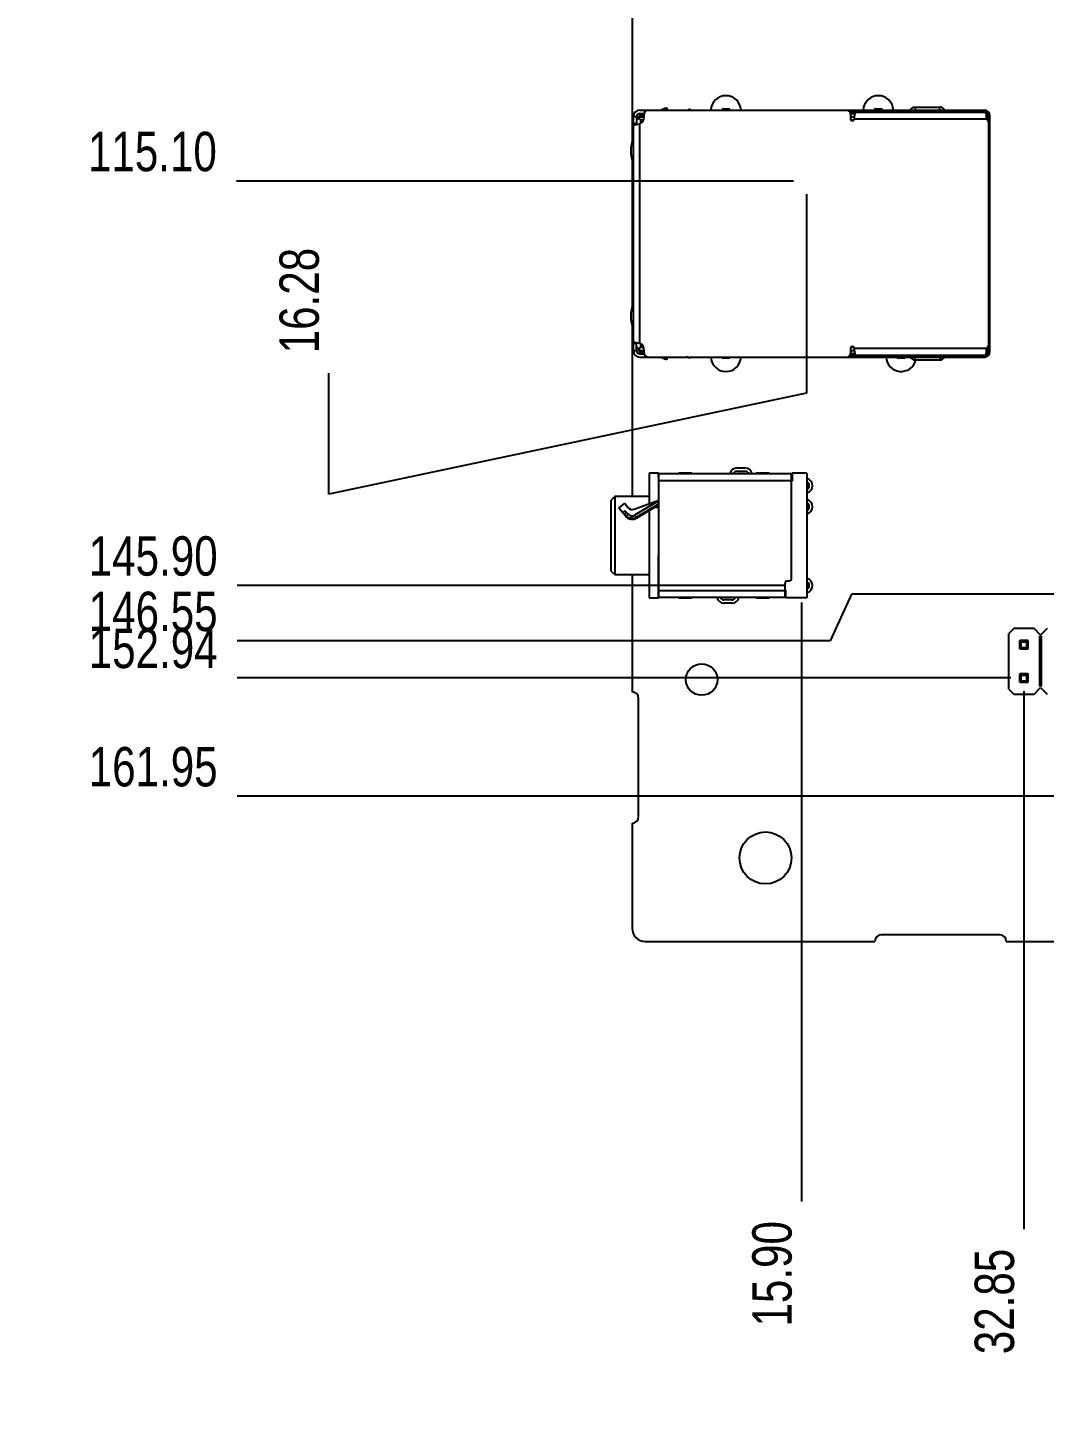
# Model space of a CAD drawing. Header units: millimetres. Extents: x 0 to 841, y 0 to 594.
# Drawn here: x 173.1 to 250.5, y 277.3 to 383.2 of the extents above; entities that cross this region are included whole.
import ezdxf

# ---------------------------------------------------------------- set-up
doc = ezdxf.new("R2010")
doc.units = ezdxf.units.MM
doc.header["$LTSCALE"] = 46.255
doc.layers.get('0').update_dxf_attribs({"linetype": 'CONTINUOUS'})
doc.layers.add('ASSEM_MEM', color=7, linetype='CONTINUOUS')
doc.styles.get("Standard").update_dxf_attribs({"font": 'txt', "width": 0.8})
doc.dimstyles.new('DIMSTYLE_1', dxfattribs={"dimtxt": 3, "dimasz": 2.1, "dimexe": 2, "dimexo": 1, "dimgap": 0.75, "dimtad": 0, "dimtih": 1, "dimtoh": 1, "dimzin": 0, "dimdsep": 46, "dimtxsty": 'STANDARD', "dimblk": '_FILLED', "dimblk1": '_FILLED', "dimblk2": '_FILLED', "dimcen": 0.09, "dimazin": 0, "dimtp": 0.01, "dimtm": 0.01, "dimtfac": 1, "dimtofl": 0, "dimtmove": 0, "dimatfit": 3, "dimldrblk": '_FILLED', "dimfxl": 1, "dimtolj": 1, "dimtzin": 0, "dimarcsym": 0})

# ---------------------------------------------------------------- blocks, each defined once
blk = doc.blocks.new('*D10')
at = {"color": 7, "linetype": 'CONTINUOUS'}
blk.add_line((232, 339.44), (232, 293.84), dxfattribs=at)
at = {"color": 7, "linetype": 'CONTINUOUS', "insert": (228.25, 292.34), "char_height": 3, "width": 12, "attachment_point": 3, "rotation": 90, "line_spacing_factor": 0.9}
blk.add_mtext('15.90', dxfattribs=at)
blk = doc.blocks.new('_FILLED')
at = {"color": 0, "linetype": 'BYBLOCK'}
blk.add_solid([(0, 0), (-1, 0.167), (-1, -0.167)], dxfattribs=at)
blk = doc.blocks.new('*D11')
at = {"color": 7, "linetype": 'CONTINUOUS'}
blk.add_line((248.94, 332.7), (248.94, 291.73), dxfattribs=at)
at = {"color": 7, "linetype": 'CONTINUOUS', "insert": (245.19, 290.23), "char_height": 3, "width": 12, "attachment_point": 3, "rotation": 90, "line_spacing_factor": 0.9}
blk.add_mtext('32.85', dxfattribs=at)
blk = doc.blocks.new('*D12')
at = {"color": 7, "linetype": 'CONTINUOUS'}
blk.add_line((264.65, 324.69), (264.65, 292.2), dxfattribs=at)
at = {"color": 7, "linetype": 'CONTINUOUS', "insert": (260.9, 290.7), "char_height": 3, "width": 12, "attachment_point": 3, "rotation": 90, "line_spacing_factor": 0.9}
blk.add_mtext('48.55', dxfattribs=at)
blk = doc.blocks.new('*D13')
at = {"color": 7, "linetype": 'CONTINUOUS'}
blk.add_line((275.5, 339.09), (275.5, 293.13), dxfattribs=at)
at = {"color": 7, "linetype": 'CONTINUOUS', "insert": (271.75, 291.63), "char_height": 3, "width": 12, "attachment_point": 3, "rotation": 90, "line_spacing_factor": 0.9}
blk.add_mtext('59.40', dxfattribs=at)
blk = doc.blocks.new('*D14')
at = {"color": 7, "linetype": 'CONTINUOUS'}
blk.add_line((350.9, 328.99), (350.9, 293.23), dxfattribs=at)
at = {"color": 7, "linetype": 'CONTINUOUS', "insert": (347.15, 291.73), "char_height": 3, "width": 14.4, "attachment_point": 3, "rotation": 90, "line_spacing_factor": 0.9}
blk.add_mtext('134.80', dxfattribs=at)
blk = doc.blocks.new('*D15')
at = {"color": 7, "linetype": 'CONTINUOUS'}
for p, q in [((385.41, 374.03), (412.04, 375.56)), ((412.04, 375.56), (412.04, 374.96)), ((385.41, 357.16), (385.41, 374.03))]:
    blk.add_line(p, q, dxfattribs=at)
at = {"color": 7, "linetype": 'CONTINUOUS', "insert": (408.29, 373.46), "char_height": 3, "width": 14.4, "attachment_point": 3, "rotation": 90, "line_spacing_factor": 0.9}
blk.add_mtext('169.31', dxfattribs=at)
blk = doc.blocks.new('*D28')
at = {"color": 7, "linetype": 'CONTINUOUS'}
blk.add_line((230.7, 340.74), (189.03, 340.74), dxfattribs=at)
at = {"color": 7, "linetype": 'CONTINUOUS', "insert": (187.53, 344.49), "char_height": 3, "width": 14.4, "attachment_point": 3, "line_spacing_factor": 0.9}
blk.add_mtext('145.90', dxfattribs=at)
blk = doc.blocks.new('*D29')
at = {"color": 7, "linetype": 'CONTINUOUS'}
blk.add_line((247.94, 333.7), (189.03, 333.7), dxfattribs=at)
at = {"color": 7, "linetype": 'CONTINUOUS', "insert": (187.53, 337.45), "char_height": 3, "width": 14.4, "attachment_point": 3, "line_spacing_factor": 0.9}
blk.add_mtext('152.94', dxfattribs=at)
blk = doc.blocks.new('*D30')
at = {"color": 7, "linetype": 'CONTINUOUS'}
blk.add_line((263.3, 324.69), (189.03, 324.69), dxfattribs=at)
at = {"color": 7, "linetype": 'CONTINUOUS', "insert": (187.53, 328.44), "char_height": 3, "width": 14.4, "attachment_point": 3, "line_spacing_factor": 0.9}
blk.add_mtext('161.95', dxfattribs=at)
blk = doc.blocks.new('*D31')
at = {"color": 7, "linetype": 'CONTINUOUS'}
for p, q in [((235.8, 340.09), (234.19, 336.52)), ((274.5, 340.09), (235.8, 340.09)), ((234.19, 336.52), (189.03, 336.52))]:
    blk.add_line(p, q, dxfattribs=at)
at = {"color": 7, "linetype": 'CONTINUOUS', "insert": (187.53, 340.27), "char_height": 3, "width": 14.4, "attachment_point": 3, "line_spacing_factor": 0.9}
blk.add_mtext('146.55', dxfattribs=at)
blk = doc.blocks.new('*D55')
at = {"color": 7, "linetype": 'CONTINUOUS'}
blk.add_line((385.41, 330.51), (385.41, 294.57), dxfattribs=at)
at = {"color": 7, "linetype": 'CONTINUOUS', "insert": (381.66, 293.07), "char_height": 3, "width": 14.4, "attachment_point": 3, "rotation": 90, "line_spacing_factor": 0.9}
blk.add_mtext('169.31', dxfattribs=at)
blk = doc.blocks.new('*D56')
at = {"color": 7, "linetype": 'CONTINUOUS'}
blk.add_line((231.38, 371.54), (188.97, 371.54), dxfattribs=at)
at = {"color": 7, "linetype": 'CONTINUOUS', "insert": (187.47, 375.29), "char_height": 3, "width": 14.4, "attachment_point": 3, "line_spacing_factor": 0.9}
blk.add_mtext('115.10', dxfattribs=at)
blk = doc.blocks.new('*D57')
at = {"color": 7, "linetype": 'CONTINUOUS'}
for p, q in [((232.38, 370.54), (232.38, 355.39)), ((195.99, 347.69), (195.99, 356.92)), ((232.38, 355.39), (195.99, 347.69))]:
    blk.add_line(p, q, dxfattribs=at)
at = {"color": 7, "linetype": 'CONTINUOUS', "insert": (192.24, 358.42), "char_height": 3, "width": 12, "attachment_point": 1, "rotation": 90, "line_spacing_factor": 0.9}
blk.add_mtext('16.28', dxfattribs=at)

msp = doc.modelspace()

# ---------------------------------------------------------------- linework, layer by layer
at = {"layer": 'ASSEM_MEM', "color": 7, "linetype": 'CONTINUOUS'}
for p, q in [((219.097, 384.29), (219.097, 374.517)), ((221.714, 377.123), (221.309, 376.94)), ((221.714, 377.123), (221.776, 376.986)), ((221.766, 376.94), (221.714, 377.123)), ((221.776, 376.986), (221.782, 376.94)), ((223.562, 376.94), (223.481, 377.03)), ((226.047, 377.04), (226.447, 377.04)), ((237.647, 377.04), (238.047, 377.04)), ((240.647, 377.172), (240.647, 376.94)), ((240.647, 377.172), (242.547, 377.172)), ((242.547, 376.94), (242.547, 377.172)), ((219.197, 358.64), (219.197, 376.44)), ((219.446, 376.44), (219.197, 376.44)), ((219.446, 375.895), (219.197, 375.895)), ((219.446, 376.14), (219.747, 376.44)), ((219.446, 376.14), (219.446, 375.993)), ((219.446, 376.44), (219.446, 376.14)), ((219.446, 375.993), (219.446, 375.895)), ((219.597, 376.29), (219.597, 376.34)), ((219.622, 376.315), (219.747, 376.19)), ((219.697, 376.94), (245.947, 376.94)), ((219.697, 376.69), (220.036, 376.69)), ((219.697, 359.176), (219.697, 375.905)), ((219.747, 376.49), (219.747, 376.69)), ((219.747, 376.64), (220.027, 376.64)), ((220.027, 376.49), (219.747, 376.49)), ((219.747, 376.44), (220.027, 376.44)), ((219.747, 376.19), (219.747, 375.939)), ((219.747, 376.19), (219.966, 376.19)), ((220.027, 376.44), (220.027, 376.64)), ((235.626, 376.94), (235.626, 376.861)), ((235.681, 376.79), (245.997, 376.79)), ((235.716, 376.69), (236.086, 376.69)), ((235.727, 376.64), (235.727, 376.29)), ((235.727, 376.44), (236.046, 376.44)), ((235.77, 376.19), (235.984, 376.19)), ((235.822, 376.79), (235.822, 376.94)), ((235.871, 376.94), (235.871, 376.79)), ((236.027, 376.29), (246.097, 376.29)), ((236.067, 376.79), (236.067, 376.94)), ((236.107, 376.766), (236.127, 376.79)), ((245.493, 376.94), (245.493, 376.79)), ((245.67, 376.79), (245.67, 376.94)), ((245.723, 376.94), (245.723, 376.79)), ((245.9, 376.79), (245.9, 376.94)), ((245.947, 376.94), (245.947, 376.79)), ((246.082, 376.405), (246.097, 376.39)), ((246.147, 376.74), (246.097, 376.74)), ((246.097, 376.29), (246.097, 376.39)), ((246.147, 376.74), (246.147, 376.887)), ((246.197, 376.162), (246.197, 376.54)), ((246.347, 376.24), (246.197, 376.24)), ((246.245, 376.04), (246.347, 376.04)), ((246.247, 376.031), (246.247, 359.05)), ((246.347, 358.54), (246.347, 376.54)), ((219.329, 375.833), (219.435, 375.857)), ((246.347, 374.54), (246.247, 374.54)), ((246.247, 374.14), (246.347, 374.14)), ((219.097, 373.163), (219.097, 361.917)), ((246.347, 372.965), (246.247, 372.965)), ((246.347, 372.776), (246.247, 372.776)), ((246.247, 372.353), (246.347, 372.353)), ((246.347, 371.04), (246.247, 371.04)), ((246.247, 370.54), (246.347, 370.54)), ((246.347, 364.54), (246.247, 364.54)), ((246.247, 364.04), (246.347, 364.04)), ((246.347, 362.727), (246.247, 362.727)), ((246.247, 362.305), (246.347, 362.305)), ((246.247, 362.116), (246.347, 362.116)), ((246.347, 361.14), (246.247, 361.14)), ((219.097, 360.563), (219.097, 347.54)), ((246.247, 360.94), (246.347, 360.94)), ((246.247, 360.54), (246.347, 360.54)), ((219.197, 359.186), (219.446, 359.186)), ((219.446, 358.64), (219.446, 359.186)), ((219.697, 359.176), (219.561, 359.2)), ((219.747, 359.141), (219.747, 358.89)), ((246.347, 359.04), (246.247, 359.04)), ((219.197, 358.64), (219.446, 358.64)), ((219.747, 358.64), (219.446, 358.94)), ((219.597, 358.74), (219.597, 358.79)), ((219.747, 358.89), (219.622, 358.765)), ((219.697, 358.39), (220.037, 358.39)), ((219.697, 358.14), (245.947, 358.14)), ((219.747, 358.89), (219.966, 358.89)), ((219.747, 358.64), (220.027, 358.64)), ((219.747, 358.39), (219.747, 358.59)), ((219.747, 358.59), (220.027, 358.59)), ((220.027, 358.44), (219.747, 358.44)), ((220.027, 358.44), (220.027, 358.64)), ((221.309, 358.14), (221.714, 357.958)), ((221.714, 357.958), (221.766, 358.14)), ((221.776, 358.095), (221.714, 357.958)), ((221.782, 358.14), (221.776, 358.095)), ((223.481, 358.05), (223.562, 358.14)), ((226.447, 358.04), (226.047, 358.04)), ((235.626, 358.22), (235.626, 358.14)), ((235.681, 358.29), (245.997, 358.29)), ((236.086, 358.39), (235.717, 358.39)), ((235.727, 358.79), (235.727, 358.44)), ((235.727, 358.64), (236.046, 358.64)), ((235.769, 358.89), (235.983, 358.89)), ((235.822, 358.14), (235.822, 358.29)), ((235.871, 358.29), (235.871, 358.14)), ((236.046, 358.637), (236.027, 358.79)), ((246.097, 358.79), (236.027, 358.79)), ((236.067, 358.14), (236.067, 358.29)), ((236.127, 358.29), (236.107, 358.314)), ((239.787, 358.04), (239.387, 358.04)), ((240.647, 357.908), (240.647, 358.14)), ((242.547, 357.908), (240.647, 357.908)), ((242.547, 358.14), (242.547, 357.908)), ((245.493, 358.29), (245.493, 358.14)), ((245.67, 358.14), (245.67, 358.29)), ((245.723, 358.29), (245.723, 358.14)), ((245.9, 358.14), (245.9, 358.29)), ((245.947, 358.29), (245.947, 358.14)), ((246.016, 358.314), (245.997, 358.29)), ((246.097, 358.69), (246.082, 358.675)), ((246.097, 358.69), (246.097, 358.79)), ((246.097, 358.34), (246.147, 358.34)), ((246.147, 358.194), (246.147, 358.34)), ((246.197, 358.54), (246.197, 358.919)), ((246.197, 358.84), (246.347, 358.84)), ((227.097, 349.69), (227.697, 349.69)), ((227.097, 349.44), (227.697, 349.44)), ((220.397, 349.29), (220.397, 346.965)), ((221.097, 349.29), (220.397, 349.29)), ((221.097, 348.99), (221.097, 349.29)), ((221.147, 348.99), (221.097, 348.99)), ((221.147, 339.84), (221.147, 349.24)), ((231.247, 349.24), (221.147, 349.24)), ((221.147, 348.74), (231.247, 348.74)), ((222.647, 349.24), (222.647, 349.29)), ((223.647, 349.29), (222.647, 349.29)), ((222.647, 349.258), (223.647, 349.258)), ((223.647, 349.29), (223.647, 349.24)), ((228.547, 349.24), (228.547, 349.29)), ((229.547, 349.29), (228.547, 349.29)), ((228.547, 349.258), (229.547, 349.258)), ((229.547, 349.29), (229.547, 349.24)), ((231.247, 341.294), (231.247, 349.24)), ((231.297, 348.99), (231.247, 348.99)), ((231.247, 348.69), (231.297, 348.69)), ((231.297, 349.29), (231.297, 348.69)), ((232.397, 349.29), (231.297, 349.29)), ((232.397, 349.29), (232.397, 339.79)), ((217.797, 347.54), (217.497, 347.24)), ((217.797, 341.54), (217.797, 347.54)), ((217.797, 347.54), (220.397, 347.54)), ((217.497, 341.84), (217.497, 347.24)), ((218.089, 346.63), (218.553, 347.02)), ((218.587, 346.036), (218.089, 346.63)), ((218.537, 346.427), (218.396, 346.285)), ((218.654, 346.027), (218.396, 346.285)), ((218.666, 346.298), (218.525, 346.156)), ((218.796, 346.168), (218.537, 346.427)), ((218.553, 347.02), (218.783, 346.692)), ((219.247, 346.546), (221.147, 347.237)), ((221.147, 347.183), (219.279, 346.105)), ((219.379, 345.931), (221.147, 346.952)), ((221.147, 346.885), (219.483, 345.886)), ((220.397, 346.435), (220.397, 339.79)), ((221.147, 346.69), (220.822, 346.69)), ((218.644, 346.037), (218.586, 346.037)), ((218.654, 346.027), (218.796, 346.168)), ((219.079, 345.851), (219.079, 346.051)), ((219.279, 346.105), (219.379, 345.931)), ((219.734, 346.037), (219.562, 346.037)), ((221.097, 339.79), (221.097, 343.015)), ((221.097, 343.015), (221.147, 343.015)), ((221.147, 342.115), (221.097, 342.115)), ((217.497, 341.84), (217.797, 341.54)), ((220.397, 341.54), (217.797, 341.54)), ((219.097, 341.54), (219.097, 332.64)), ((221.097, 341.265), (221.147, 341.265)), ((221.097, 340.965), (221.147, 340.965)), ((230.947, 341.094), (231.047, 341.094)), ((221.147, 340.94), (221.097, 340.94)), ((221.097, 340.09), (221.147, 340.09)), ((230.747, 340.34), (221.147, 340.34)), ((230.747, 339.84), (230.747, 340.894)), ((230.797, 340.39), (230.747, 340.39)), ((230.747, 340.09), (230.797, 340.09)), ((230.797, 339.79), (230.797, 340.39)), ((220.397, 339.79), (221.097, 339.79)), ((221.147, 339.84), (230.747, 339.84)), ((222.647, 339.79), (222.647, 339.84)), ((223.647, 339.823), (222.647, 339.823)), ((222.647, 339.79), (223.647, 339.79)), ((223.647, 339.84), (223.647, 339.79)), ((226.697, 339.64), (226.097, 339.64)), ((226.697, 339.39), (226.097, 339.39)), ((228.547, 339.79), (228.547, 339.84)), ((229.547, 339.823), (228.547, 339.823)), ((228.547, 339.79), (229.547, 339.79)), ((229.547, 339.84), (229.547, 339.79)), ((232.397, 339.79), (230.797, 339.79)), ((248.172, 337.47), (247.797, 337.095)), ((247.797, 332.845), (247.797, 337.095)), ((249.712, 337.47), (248.172, 337.47)), ((250.212, 336.97), (249.712, 337.47)), ((250.162, 336.87), (250.262, 336.87)), ((250.162, 333.07), (250.162, 336.87)), ((250.712, 337.47), (250.212, 336.97)), ((250.262, 336.87), (250.262, 333.07)), ((248.732, 336.45), (248.622, 336.56)), ((249.262, 336.56), (248.622, 336.56)), ((248.622, 335.92), (248.622, 336.56)), ((248.622, 335.92), (248.732, 336.03)), ((248.622, 335.92), (249.262, 335.92)), ((248.732, 336.45), (249.152, 336.45)), ((248.732, 336.03), (248.732, 336.45)), ((248.732, 336.03), (249.152, 336.03)), ((249.262, 336.56), (249.152, 336.45)), ((249.152, 336.03), (249.152, 336.45)), ((249.262, 335.92), (249.152, 336.03)), ((249.262, 335.92), (249.262, 336.56)), ((248.732, 333.91), (248.622, 334.02)), ((249.262, 334.02), (248.622, 334.02)), ((248.622, 333.38), (248.622, 334.02)), ((248.732, 333.91), (249.152, 333.91)), ((248.732, 333.49), (248.732, 333.91)), ((249.262, 334.02), (249.152, 333.91)), ((249.152, 333.49), (249.152, 333.91)), ((249.262, 333.38), (249.262, 334.02)), ((247.797, 332.845), (248.172, 332.47)), ((248.622, 333.38), (248.732, 333.49)), ((248.622, 333.38), (249.262, 333.38)), ((248.732, 333.49), (249.152, 333.49)), ((249.262, 333.38), (249.152, 333.49)), ((249.712, 332.47), (250.212, 332.97)), ((250.262, 333.07), (250.162, 333.07)), ((250.212, 332.97), (250.712, 332.47)), ((219.597, 323.14), (219.597, 332.14)), ((248.172, 332.47), (249.712, 332.47)), ((219.097, 322.64), (219.097, 314.64)), ((220.097, 313.64), (237.597, 313.64)), ((247.097, 314.14), (238.097, 314.14)), ((247.597, 313.64), (312.597, 313.64))]:
    msp.add_line(p, q, dxfattribs=at)
for points in [[(240.315, 376.94), (240.364, 377.034), (240.442, 377.108), (240.539, 377.156), (240.647, 377.172)], [(242.878, 376.94), (242.83, 377.032), (242.753, 377.107), (242.655, 377.156), (242.547, 377.172)], [(219.197, 375.895), (219.212, 375.874), (219.257, 375.853), (219.329, 375.833)], [(219.435, 375.857), (219.561, 375.881), (219.697, 375.905)], [(219.446, 375.895), (219.454, 375.874), (219.467, 375.863)], [(236.027, 376.29), (236.046, 376.444), (236.066, 376.584), (236.087, 376.695), (236.107, 376.766)], [(245.997, 376.79), (246.016, 376.766), (246.036, 376.695), (246.057, 376.584), (246.077, 376.444), (246.097, 376.29)], [(219.329, 359.248), (219.257, 359.227), (219.212, 359.207), (219.197, 359.186)], [(219.561, 359.2), (219.435, 359.224), (219.329, 359.248)], [(219.467, 359.218), (219.454, 359.207), (219.446, 359.186)], [(236.107, 358.314), (236.087, 358.386), (236.066, 358.497), (236.046, 358.637)], [(240.315, 358.14), (240.365, 358.046), (240.444, 357.971), (240.541, 357.924), (240.647, 357.908)], [(242.547, 357.908), (242.654, 357.925), (242.752, 357.973), (242.829, 358.047), (242.878, 358.14)], [(246.097, 358.79), (246.077, 358.637), (246.057, 358.497), (246.036, 358.385), (246.016, 358.314)]]:
    msp.add_lwpolyline(points, dxfattribs=at)
for centre, radius in [((224.397, 333.58), 1.2), ((229.257, 319.99), 1.98)]:
    msp.add_circle(centre, radius, dxfattribs=at)
for centre, radius, start, end in [((226.247, 376.89), 1.15, 2.51124, 177.48876), ((237.852, 376.89), 1.15, 2.51124, 177.48876), ((223.247, 377.29), 0.35, 270, 312.02463), ((226.047, 376.94), 0.1, 90, 180), ((226.447, 376.94), 0.1, 0, 90), ((237.647, 376.94), 0.1, 90, 180), ((238.047, 376.94), 0.1, 0, 90), ((219.697, 376.44), 0.5, 90, 180), ((219.697, 376.44), 0.25, 90, 180), ((219.947, 376.34), 0.35, 126.03027, 180), ((219.427, 376.44), 0.6, 296.74368, 360), ((219.947, 376.34), 0.2, 135.15523, 149.36006), ((220.327, 376.64), 0.3, 90, 180), ((235.427, 376.64), 0.3, 0, 90), ((235.877, 376.29), 0.15, 180, 360), ((245.947, 376.54), 0.4, 0, 90), ((245.947, 376.54), 0.25, 0, 77.3096), ((246.197, 376.29), 0.1, 180, 240), ((246.047, 376.031), 0.2, 0, 60), ((221.599, 373.84), 2.602, 158.05338, 201.94837), ((221.599, 361.24), 2.602, 158.05338, 201.94837), ((219.427, 358.64), 0.6, 0, 63.25632), ((246.047, 359.05), 0.2, 300, 360), ((219.697, 358.64), 0.5, 180, 270), ((219.697, 358.64), 0.25, 180, 270), ((219.947, 358.74), 0.35, 180, 233.97307), ((219.947, 358.74), 0.2, 210.58718, 225.15523), ((220.327, 358.44), 0.3, 180, 270), ((223.247, 357.79), 0.35, 47.97537, 90), ((226.247, 358.19), 1.15, 182.51124, 357.48876), ((226.047, 358.14), 0.1, 180, 270), ((226.447, 358.14), 0.1, 270, 360), ((235.427, 358.44), 0.3, 270, 360), ((235.877, 358.79), 0.15, 0, 180), ((239.592, 358.19), 1.15, 182.51124, 345.14856), ((239.387, 358.14), 0.1, 180, 270), ((239.787, 358.14), 0.1, 270, 360), ((245.947, 358.54), 0.4, 270, 360), ((245.947, 358.54), 0.25, 282.75358, 360), ((246.197, 358.79), 0.1, 120, 180), ((227.097, 349.14), 0.55, 90, 169.52329), ((227.097, 349.14), 0.3, 90, 160.52461), ((227.697, 349.14), 0.55, 10.47671, 90), ((227.697, 349.14), 0.3, 19.47539, 90), ((232.297, 348.34), 0.55, 280.47788, 79.52212), ((232.297, 348.34), 0.3, 289.47307, 70.52693), ((232.297, 348.34), 0.3, 286.66089, 289.47307), ((219.11, 346.922), 0.4, 215.06412, 289.99862), ((232.297, 346.74), 0.3, 286.66089, 289.47307), ((232.297, 346.74), 0.55, 280.47788, 79.52212), ((232.297, 346.74), 0.3, 289.47307, 70.52693), ((219.123, 346.486), 0.7, 219.98577, 301), ((219.079, 346.451), 0.6, 225, 300), ((219.079, 346.451), 0.4, 225, 300), ((230.947, 340.894), 0.2, 90, 180), ((231.047, 341.294), 0.2, 270, 360), ((232.297, 340.74), 0.3, 70.52693, 74.60889), ((232.297, 340.74), 0.55, 280.47788, 79.52212), ((232.297, 340.74), 0.3, 289.47307, 70.52693), ((226.097, 339.94), 0.55, 190.47671, 270), ((226.097, 339.94), 0.3, 199.47539, 270), ((226.697, 339.94), 0.55, 270, 349.52329), ((226.697, 339.94), 0.3, 270, 340.52461), ((219.097, 332.14), 0.5, 0, 90), ((219.097, 323.14), 0.5, 270, 360), ((220.097, 314.64), 1, 180, 270), ((238.097, 313.64), 0.5, 90, 180), ((247.097, 313.64), 0.5, 0, 90)]:
    msp.add_arc(centre, radius, start, end, dxfattribs=at)

# ---------------------------------------------------------------- dimensions: what is measured, and where the dimension line sits
at = {"color": 7, "linetype": 'CONTINUOUS'}
for feature_location, offset, dtype, origin, picture, middle in [((231.377, 371.54), (-42.405, 0), 0, (232.377, 486.64), '*D56', (180.572, 373.79)), ((230.697, 340.74), (-41.662, 0), 0, (231.697, 486.64), '*D28', (180.635, 342.99)), ((247.942, 333.7), (-58.907, 0), 0, (248.942, 486.64), '*D29', (180.71, 335.95)), ((263.297, 324.69), (-74.262, 0), 0, (264.297, 486.64), '*D30', (180.71, 326.94)), ((274.497, 340.09), (-85.462, -3.57), 0, (275.497, 486.64), '*D31', (180.71, 338.771)), ((385.407, 357.155), (26.637, 17.801), 1, (216.097, 356.155), '*D15', (409.793, 366.257)), ((232.377, 370.54), (-36.391, -13.618), 1, (216.097, 371.54), '*D57', (193.735, 364.798)), ((231.997, 339.44), (0, -45.597), 1, (216.097, 340.44), '*D10', (229.747, 286.644)), ((275.497, 339.09), (0, -45.956), 1, (216.097, 340.09), '*D13', (273.247, 285.635)), ((248.941501382, 332.700339129), (0, -40.968793982), 1, (216.096501382, 333.700339129), '*D11', (246.691508855, 284.306543429)), ((385.407, 330.505), (0, -35.94), 1, (216.097, 331.505), '*D55', (383.156, 285.865)), ((350.897, 328.99), (0, -35.762), 1, (216.097, 329.99), '*D14', (348.647, 284.828)), ((264.647, 324.69), (0, -32.491), 1, (216.097, 325.69), '*D12', (262.396, 284.774))]:
    dim = msp.add_ordinate_dim(feature_location=feature_location, offset=offset, dtype=dtype, origin=origin, dimstyle='DIMSTYLE_1', override={"dimtad": 1, "dimtih": 0, "dimtoh": 0}, dxfattribs=at)
    dim.commit()
    dim.dimension.update_dxf_attribs({"geometry": picture, "text_midpoint": middle})

doc.saveas('drawing.dxf')
